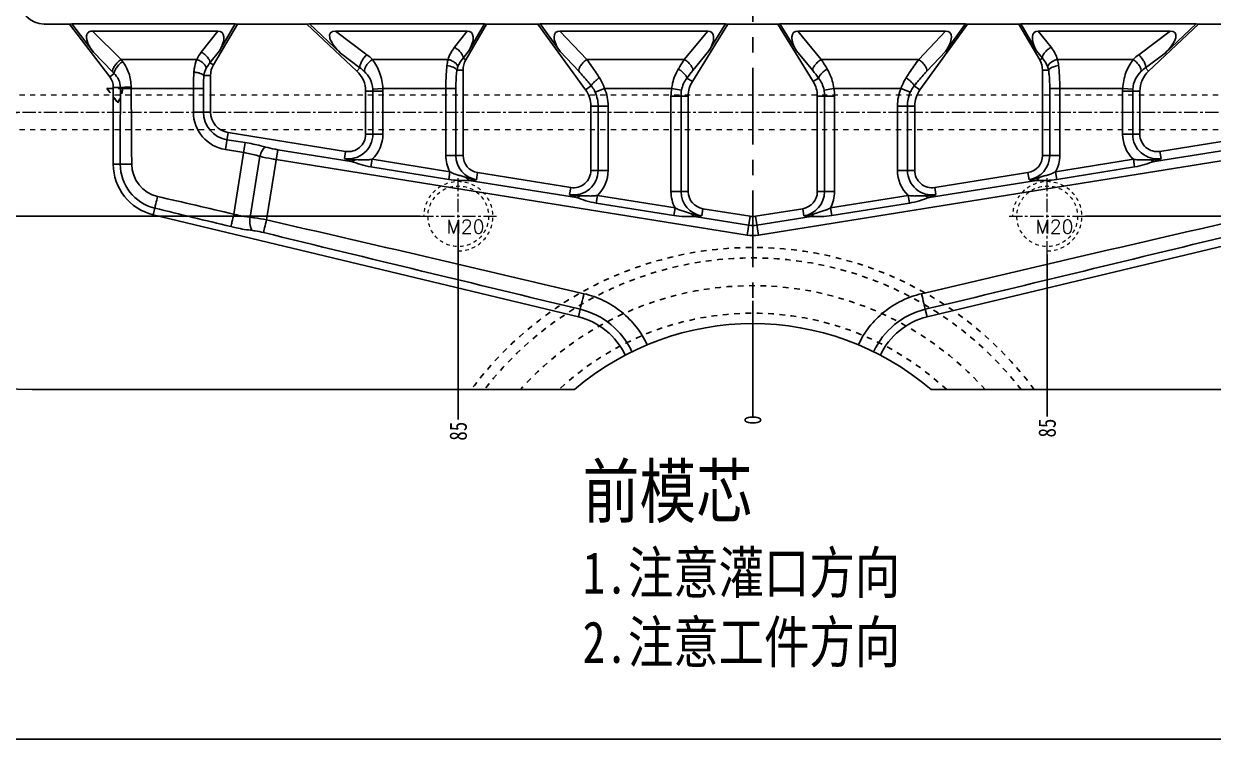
# Model space of a CAD drawing. Header units: millimetres. Extents: x -1265 to 1982, y -12197 to 1934.
# Drawn here: x -1.2 to 342.1, y -5258.4 to -5052 of the extents above; entities that cross this region are included whole.
import ezdxf

# ---------------------------------------------------------------- set-up
doc = ezdxf.new("R2010")
doc.units = ezdxf.units.MM
doc.header["$LTSCALE"] = 16.335
doc.header["$PDMODE"] = 3
doc.header["$PDSIZE"] = 0.3125
doc.linetypes.add('CENTER', pattern=[0.6, 0.375, -0.075, 0.075, -0.075])
doc.linetypes.add('HIDDEN', pattern=[0.2, 0.1, -0.1])
doc.layers.get('0').update_dxf_attribs({"linetype": 'CONTINUOUS'})
doc.layers.get('Defpoints').update_dxf_attribs({"linetype": 'CONTINUOUS'})
doc.layers.add('cool', color=153, linetype='HIDDEN', lineweight=9)
doc.layers.add('screw', color=33, linetype='CONTINUOUS', lineweight=13)
doc.layers.add('DEFAULT_2', color=8, linetype='HIDDEN')
doc.layers.add('DIM', color=3, linetype='CONTINUOUS')
doc.styles.get("Standard").update_dxf_attribs({"font": 'txt', "width": 0.8})
doc.styles.add('TXT', font='txt.shx', dxfattribs={"bigfont": 'gbcbig.shx'})
doc.dimstyles.new('11', dxfattribs={"dimtxt": 8, "dimasz": 8, "dimexe": 0, "dimexo": 0, "dimgap": 0, "dimtad": 0, "dimdsep": 46, "dimtxsty": 'Standard', "dimcen": 0, "dimclrd": 4, "dimclre": 4, "dimclrt": 6, "dimazin": 0, "dimtp": 0.01, "dimtm": 0.01, "dimtfac": 1, "dimtofl": 0, "dimtmove": 0, "dimatfit": 3, "dimfxl": 0, "dimtolj": 1, "dimarcsym": 0})

# ---------------------------------------------------------------- blocks, each defined once
blk = doc.blocks.new('06')
at = {"layer": 'cool', "ltscale": 0.932966}
for p, q in [((-3287.69, 1844.03), (-2736.35, 1844.03)), ((-3287.69, 1834.03), (-2736.35, 1834.03))]:
    blk.add_line(p, q, dxfattribs=at)
at = {"layer": 'cool', "color": 1, "linetype": 'CENTER', "ltscale": 0.621977}
blk.add_line((-3302.02, 1839.03), (-2722.02, 1839.03), dxfattribs=at)
blk = doc.blocks.new('screw_m20_g')
at = {"layer": 'screw', "color": 1, "linetype": 'CENTER', "ltscale": 0.621977}
for p, q in [((0, -11), (0, 11)), ((-11, 0), (11, 0))]:
    blk.add_line(p, q, dxfattribs=at)
at = {"layer": 'screw', "linetype": 'HIDDEN', "ltscale": 0.621977}
blk.add_circle((0, 0), 8.75, dxfattribs=at)
at = {"layer": 'screw', "color": 92, "linetype": 'HIDDEN', "ltscale": 0.621977}
blk.add_arc((0, 0), 10, 270, 180, dxfattribs=at)
at = {"layer": 'screw', "color": 6, "style": 'TXT'}
blk.add_text('M20', height=4, dxfattribs=at).set_placement((-3.4, -5))
blk = doc.blocks.new('*D698')
at = {"layer": 'Defpoints', "color": 0}
for p in [(209.2, -4857.53), (493.54, -5077.53), (509.45, -5077.53)]:
    blk.add_point(p, dxfattribs=at)
at = {"layer": 'DIM', "color": 4, "lineweight": -2}
blk.add_line((493.54, -5077.53), (509.45, -5077.53), dxfattribs=at)
at = {"layer": 'DIM', "color": 6, "insert": (514.45, -5077.53), "char_height": 5, "attachment_point": 5}
blk.add_mtext('\\A1;220', dxfattribs=at)
blk = doc.blocks.new('*D699')
at = {"layer": 'Defpoints', "color": 0}
for p in [(209.2, -4857.53), (305.2, -5107.53), (509.45, -5107.53)]:
    blk.add_point(p, dxfattribs=at)
at = {"layer": 'DIM', "color": 4, "lineweight": -2}
blk.add_line((305.2, -5107.53), (509.45, -5107.53), dxfattribs=at)
at = {"layer": 'DIM', "color": 6, "insert": (514.45, -5107.53), "char_height": 5, "attachment_point": 5}
blk.add_mtext('\\A1;250', dxfattribs=at)
blk = doc.blocks.new('*D700')
at = {"layer": 'Defpoints', "color": 0}
for p in [(209.2, -4857.53), (294.2, -5118.53), (294.2, -5165.28)]:
    blk.add_point(p, dxfattribs=at)
at = {"layer": 'DIM', "color": 4, "lineweight": -2}
blk.add_line((294.2, -5118.53), (294.2, -5165.28), dxfattribs=at)
at = {"layer": 'DIM', "color": 6, "insert": (294.2, -5168.61), "char_height": 5, "attachment_point": 5, "rotation": 90}
blk.add_mtext('\\A1;85', dxfattribs=at)
blk = doc.blocks.new('*D701')
at = {"layer": 'Defpoints', "color": 0}
for p in [(209.2, -4857.53), (209.2, -5131.95), (209.2, -5165.28)]:
    blk.add_point(p, dxfattribs=at)
at = {"layer": 'DIM', "color": 4, "lineweight": -2}
blk.add_line((209.2, -5131.95), (209.2, -5165.28), dxfattribs=at)
at = {"layer": 'DIM', "color": 6, "insert": (209.2, -5166.28), "char_height": 5, "attachment_point": 5, "rotation": 90}
blk.add_mtext('\\A1;0', dxfattribs=at)
blk = doc.blocks.new('*D702')
at = {"layer": 'Defpoints', "color": 0}
for p in [(209.2, -4857.53), (459.2, -5107.53), (459.2, -5165.28)]:
    blk.add_point(p, dxfattribs=at)
at = {"layer": 'DIM', "color": 4, "lineweight": -2}
blk.add_line((459.2, -5107.53), (459.2, -5165.28), dxfattribs=at)
at = {"layer": 'DIM', "color": 6, "insert": (459.2, -5170.28), "char_height": 5, "attachment_point": 5, "rotation": 90}
blk.add_mtext('\\A1;250', dxfattribs=at)
blk = doc.blocks.new('*D714')
at = {"layer": 'Defpoints', "color": 0}
for p in [(209.2, -4857.53), (-94.62, -5107.53), (113.2, -5107.53)]:
    blk.add_point(p, dxfattribs=at)
at = {"layer": 'DIM', "color": 4, "lineweight": -2}
blk.add_line((113.2, -5107.53), (-94.62, -5107.53), dxfattribs=at)
at = {"layer": 'DIM', "color": 6, "insert": (-99.62, -5107.53), "char_height": 5, "attachment_point": 5}
blk.add_mtext('\\A1;250', dxfattribs=at)
blk = doc.blocks.new('*D715')
at = {"layer": 'Defpoints', "color": 0}
for p in [(209.2, -4857.53), (-94.62, -5077.53), (-3.16, -5077.53)]:
    blk.add_point(p, dxfattribs=at)
at = {"layer": 'DIM', "color": 4, "lineweight": -2}
blk.add_line((-3.16, -5077.53), (-94.62, -5077.53), dxfattribs=at)
at = {"layer": 'DIM', "color": 6, "insert": (-99.62, -5077.53), "char_height": 5, "attachment_point": 5}
blk.add_mtext('\\A1;220', dxfattribs=at)
blk = doc.blocks.new('*D716')
at = {"layer": 'Defpoints', "color": 0}
for p in [(209.2, -4857.53), (-40.8, -5118.53), (-40.8, -5166.18)]:
    blk.add_point(p, dxfattribs=at)
at = {"layer": 'DIM', "color": 4, "lineweight": -2}
blk.add_line((-40.8, -5118.53), (-40.8, -5166.18), dxfattribs=at)
at = {"layer": 'DIM', "color": 6, "insert": (-40.8, -5171.18), "char_height": 5, "attachment_point": 5, "rotation": 90}
blk.add_mtext('\\A1;250', dxfattribs=at)
blk = doc.blocks.new('*D717')
at = {"layer": 'Defpoints', "color": 0}
for p in [(209.2, -4857.53), (124.2, -5108.9), (124.2, -5166.18)]:
    blk.add_point(p, dxfattribs=at)
at = {"layer": 'DIM', "color": 4, "lineweight": -2}
blk.add_line((124.2, -5108.9), (124.2, -5166.18), dxfattribs=at)
at = {"layer": 'DIM', "color": 6, "insert": (124.2, -5169.52), "char_height": 5, "attachment_point": 5, "rotation": 90}
blk.add_mtext('\\A1;85', dxfattribs=at)

msp = doc.modelspace()

# ---------------------------------------------------------------- linework, layer by layer
at = {"color": 1, "linetype": 'CENTER', "ltscale": 3.607469}
msp.add_line((209.202, -5157.526), (209.202, -4557.525), dxfattribs=at)
at = {"color": 7, "linetype": 'Continuous'}
for p, q in [((4.814, -5051.936), (4.682, -5052.068)), ((12.019, -5052.068), (4.682, -5052.068)), ((12.019, -5052.068), (12.652, -5052.015)), ((23.609, -5067.318), (12.019, -5052.068)), ((18.87, -5060.197), (12.652, -5052.015)), ((12.652, -5052.015), (59.84, -5052.015)), ((60.43, -5052.068), (53.531, -5063.856)), ((59.84, -5052.015), (55.298, -5059.775)), ((60.43, -5052.068), (59.84, -5052.015)), ((80.504, -5052.068), (60.43, -5052.068)), ((80.504, -5052.068), (81.232, -5052.015)), ((94.94, -5065.62), (80.504, -5052.068)), ((90.189, -5060.424), (81.232, -5052.015)), ((81.232, -5052.015), (131.785, -5052.015)), ((132.375, -5052.068), (126.391, -5062.35)), ((131.785, -5052.015), (127.273, -5059.769)), ((132.375, -5052.068), (131.785, -5052.015)), ((147.2, -5052.068), (132.375, -5052.068)), ((147.2, -5052.068), (147.824, -5052.015)), ((160.943, -5071.035), (147.2, -5052.068)), ((147.824, -5052.015), (201.373, -5052.015)), ((153.618, -5060.012), (147.824, -5052.015)), ((201.97, -5052.068), (191.766, -5068.626)), ((201.373, -5052.015), (196.556, -5059.832)), ((201.97, -5052.068), (201.373, -5052.015)), ((216.433, -5052.068), (201.97, -5052.068)), ((216.433, -5052.068), (217.031, -5052.015)), ((226.637, -5068.626), (216.433, -5052.068)), ((217.031, -5052.015), (270.579, -5052.015)), ((221.847, -5059.832), (217.031, -5052.015)), ((271.203, -5052.068), (257.46, -5071.035)), ((270.579, -5052.015), (264.785, -5060.012)), ((271.203, -5052.068), (270.579, -5052.015)), ((286.029, -5052.068), (271.203, -5052.068)), ((286.029, -5052.068), (286.618, -5052.015)), ((292.012, -5062.35), (286.029, -5052.068)), ((286.618, -5052.015), (337.172, -5052.015)), ((291.13, -5059.769), (286.618, -5052.015)), ((337.899, -5052.068), (323.463, -5065.62)), ((337.172, -5052.015), (328.214, -5060.424)), ((337.899, -5052.068), (337.172, -5052.015)), ((357.973, -5052.068), (337.899, -5052.068)), ((18.576, -5054.068), (26.847, -5062.289)), ((54.841, -5054.068), (18.577, -5054.068)), ((50.029, -5060.142), (54.841, -5054.068)), ((88.751, -5054.068), (97.81, -5060.898)), ((88.751, -5054.068), (126.803, -5054.068)), ((123.096, -5058.769), (126.803, -5054.068)), ((153.526, -5054.068), (196.22, -5054.068)), ((161.297, -5062.289), (153.526, -5054.068)), ((189.429, -5062.289), (196.22, -5054.068)), ((222.183, -5054.068), (264.877, -5054.068)), ((222.183, -5054.068), (228.974, -5062.289)), ((257.107, -5062.289), (264.877, -5054.068)), ((291.6, -5054.068), (329.652, -5054.068)), ((291.6, -5054.068), (295.308, -5058.769)), ((320.593, -5060.898), (329.652, -5054.068)), ((18.87, -5060.197), (24.424, -5065.878)), ((52.53, -5063.27), (55.298, -5059.775)), ((90.189, -5060.424), (95.827, -5064.675)), ((125.6, -5061.89), (127.273, -5059.769)), ((158.95, -5065.653), (153.618, -5060.012)), ((191.896, -5065.473), (196.556, -5059.832)), ((221.847, -5059.832), (226.508, -5065.473)), ((259.453, -5065.653), (264.785, -5060.012)), ((291.13, -5059.769), (292.803, -5061.89)), ((322.576, -5064.675), (328.214, -5060.424)), ((26.847, -5062.289), (48.688, -5062.289)), ((53.531, -5063.856), (52.53, -5063.27)), ((99.392, -5062.289), (121.232, -5062.289)), ((126.391, -5062.35), (125.6, -5061.89)), ((161.297, -5062.289), (189.429, -5062.289)), ((228.974, -5062.289), (257.107, -5062.289)), ((292.012, -5062.35), (292.803, -5061.89)), ((297.172, -5062.289), (319.011, -5062.289)), ((23.609, -5067.318), (24.882, -5066.351)), ((52.709, -5066.886), (50.784, -5066.886)), ((52.709, -5077.433), (52.709, -5066.886)), ((94.94, -5065.62), (95.827, -5064.675)), ((125.577, -5065.368), (123.816, -5065.368)), ((125.577, -5089.97), (125.577, -5065.368)), ((292.827, -5065.368), (294.587, -5065.368)), ((292.827, -5065.368), (292.827, -5089.97)), ((323.463, -5065.62), (322.576, -5064.675)), ((24.629, -5070.344), (24.629, -5092.496)), ((24.629, -5070.344), (26.668, -5070.344)), ((29.778, -5070.271), (29.781, -5070.609)), ((29.781, -5070.609), (50.626, -5070.609)), ((47.728, -5077.433), (47.728, -5070.609)), ((50.626, -5077.433), (50.626, -5070.609)), ((99.527, -5070.798), (102.419, -5070.609)), ((102.419, -5070.609), (123.493, -5070.609)), ((120.595, -5089.97), (120.595, -5070.609)), ((123.493, -5089.97), (123.493, -5070.609)), ((160.943, -5071.035), (162.575, -5069.852)), ((166.394, -5070.609), (163.731, -5071.752)), ((166.394, -5070.609), (185.785, -5070.609)), ((188.641, -5071.104), (185.785, -5070.609)), ((191.766, -5068.626), (190.19, -5067.655)), ((226.637, -5068.626), (228.214, -5067.655)), ((229.763, -5071.104), (232.618, -5070.609)), ((232.618, -5070.609), (252.009, -5070.609)), ((254.672, -5071.752), (252.009, -5070.609)), ((257.46, -5071.035), (255.828, -5069.852)), ((294.91, -5070.609), (315.984, -5070.609)), ((294.91, -5070.609), (294.91, -5089.97)), ((297.808, -5070.609), (297.808, -5089.97)), ((318.876, -5070.798), (315.984, -5070.609)), ((97.465, -5071.452), (102.446, -5071.452)), ((97.465, -5071.452), (97.465, -5083.858)), ((99.548, -5071.452), (99.548, -5083.858)), ((102.446, -5071.452), (102.446, -5083.858)), ((190.577, -5072.823), (185.595, -5072.823)), ((185.595, -5100.393), (185.595, -5072.823)), ((188.493, -5100.393), (188.493, -5072.823)), ((190.577, -5100.393), (190.577, -5072.823)), ((227.827, -5072.823), (232.808, -5072.823)), ((227.827, -5072.823), (227.827, -5100.393)), ((229.91, -5072.823), (229.91, -5100.393)), ((232.808, -5072.823), (232.808, -5100.393)), ((320.938, -5071.452), (315.957, -5071.452)), ((315.957, -5083.858), (315.957, -5071.452)), ((318.855, -5083.858), (318.855, -5071.452)), ((320.938, -5083.858), (320.938, -5071.452)), ((52.709, -5077.433), (47.728, -5077.433)), ((162.465, -5075.729), (167.446, -5075.729)), ((162.465, -5075.729), (162.465, -5094.281)), ((164.548, -5094.281), (164.548, -5075.729)), ((167.446, -5094.281), (167.446, -5075.729)), ((255.938, -5075.729), (250.957, -5075.729)), ((250.957, -5094.281), (250.957, -5075.729)), ((253.855, -5094.281), (253.855, -5075.729)), ((255.938, -5094.281), (255.938, -5075.729)), ((57.759, -5083.357), (56.971, -5088.275)), ((91.673, -5088.795), (57.759, -5083.357)), ((97.465, -5083.858), (102.446, -5083.858)), ((320.938, -5083.858), (315.957, -5083.858)), ((360.644, -5083.357), (326.73, -5088.795)), ((62.713, -5086.262), (57.429, -5085.414)), ((59.402, -5106.911), (62.713, -5086.262)), ((62.255, -5089.123), (56.971, -5088.275)), ((64.123, -5107.761), (66.937, -5090.213)), ((68.853, -5108.554), (72.099, -5088.309)), ((207.536, -5112.962), (71.64, -5091.171)), ((93.28, -5091.706), (72.099, -5088.309)), ((91.343, -5090.852), (91.673, -5088.795)), ((99.35, -5091.085), (98.996, -5093.293)), ((99.35, -5091.085), (121.777, -5094.681)), ((125.577, -5089.97), (120.595, -5089.97)), ((346.763, -5091.171), (210.867, -5112.962)), ((292.827, -5089.97), (297.808, -5089.97)), ((296.626, -5094.681), (319.053, -5091.085)), ((319.053, -5091.085), (319.407, -5093.293)), ((346.304, -5088.309), (325.123, -5091.706)), ((326.73, -5088.795), (327.06, -5090.852)), ((24.629, -5092.496), (26.626, -5092.496)), ((98.996, -5093.293), (121.423, -5096.889)), ((121.777, -5094.681), (121.423, -5096.889)), ((167.446, -5094.281), (162.465, -5094.281)), ((255.938, -5094.281), (250.957, -5094.281)), ((296.626, -5094.681), (296.98, -5096.889)), ((296.98, -5096.889), (319.407, -5093.293)), ((158.28, -5102.129), (127.349, -5097.169)), ((129.785, -5094.907), (129.455, -5096.964)), ((156.673, -5099.218), (129.785, -5094.907)), ((291.054, -5097.169), (260.123, -5102.129)), ((288.618, -5094.907), (261.73, -5099.218)), ((288.948, -5096.964), (288.618, -5094.907)), ((156.343, -5101.276), (156.673, -5099.218)), ((164.35, -5101.508), (163.996, -5103.716)), ((164.35, -5101.508), (186.777, -5105.104)), ((190.577, -5100.393), (185.595, -5100.393)), ((227.827, -5100.393), (232.808, -5100.393)), ((231.626, -5105.104), (254.053, -5101.508)), ((254.053, -5101.508), (254.407, -5103.716)), ((261.73, -5099.218), (262.06, -5101.276)), ((163.996, -5103.716), (186.423, -5107.312)), ((231.98, -5107.312), (254.407, -5103.716)), ((36.127, -5107.082), (36.586, -5105.17)), ((36.127, -5107.082), (158.871, -5136.552)), ((186.777, -5105.104), (186.423, -5107.312)), ((207.995, -5110.101), (192.349, -5107.592)), ((194.785, -5105.33), (194.455, -5107.387)), ((208.41, -5107.514), (194.785, -5105.33)), ((207.536, -5112.962), (208.41, -5107.514)), ((223.618, -5105.33), (209.993, -5107.514)), ((209.993, -5107.514), (210.867, -5112.962)), ((226.054, -5107.592), (210.408, -5110.101)), ((223.948, -5107.387), (223.618, -5105.33)), ((231.626, -5105.104), (231.98, -5107.312)), ((259.532, -5136.552), (382.276, -5107.082)), ((158.871, -5136.552), (159.399, -5134.353)), ((259.532, -5136.552), (259.005, -5134.353)), ((1.202, -5157.525), (157.734, -5157.525)), ((260.669, -5157.525), (417.202, -5157.525))]:
    msp.add_line(p, q, dxfattribs=at)
msp.add_lwpolyline([(-345.378, -4480.811), (585.813, -4480.811), (585.813, -5258.366), (-345.378, -5258.366)], close=True)
for centre, radius, start, end in [((58.938, -5067.196), 11.363, 141.62836, 154.41807), ((131.83, -5065.647), 11.118, 141.77901, 162.41807), ((286.596, -5065.635), 11.092, 17.55743, 38.24549), ((-20.855, -5100.366), 61.036, 37.89487, 38.5981), ((58.828, -5068.853), 8.416, 138.44079, 150.95691), ((58.709, -5066.886), 6, 149.66115, 180), ((89.341, -5072.129), 14.066, 44.39248, 52.98034), ((133.34, -5065.347), 12.488, 165.82711, 174.07614), ((131.71, -5067.301), 8.162, 138.47405, 158.77117), ((131.577, -5065.368), 6, 149.80333, 180), ((173.781, -5098.721), 66.134, 30.64084, 33.4278), ((286.827, -5065.368), 6, 0, 30.19667), ((286.71, -5067.291), 8.142, 21.20423, 41.55056), ((285.18, -5065.326), 12.37, 5.88428, 14.21247), ((329.073, -5072.141), 14.082, 127.0248, 135.60238), ((19.629, -5070.344), 5, 0, 37.2352), ((-19.095, -5108.366), 60.821, 43.6928, 44.31319), ((56.518, -5067.569), 5.774, 150.96388, 173.20448), ((89.465, -5071.452), 8, 0, 46.80911), ((89.393, -5073.824), 11.185, 46.58414, 54.88315), ((129.224, -5066.333), 5.494, 158.78941, 169.88032), ((234.156, -5100.284), 54.752, 140.52086, 143.41921), ((185.699, -5099.149), 52.909, 36.53031, 39.52962), ((289.198, -5066.328), 5.474, 10.09927, 21.231), ((328.938, -5071.452), 8, 133.19089, 180), ((329.017, -5073.832), 11.195, 125.12092, 133.41199), ((-16.468, -5070.507), 43.136, 359.86365, 0.21652), ((32.564, -5277.191), 206.938, 90.77144, 91.31418), ((27.735, -4846.683), 223.936, 270.02148, 270.52343), ((89.465, -5071.452), 12.981, 0, 3.72228), ((154.465, -5075.729), 12.981, 0, 23.22573), ((198.577, -5072.823), 12.981, 170.18156, 180), ((198.577, -5072.823), 8, 148.35718, 180), ((219.827, -5072.823), 8, 0, 31.64282), ((219.827, -5072.823), 12.981, 0, 9.81844), ((263.938, -5075.729), 12.981, 156.77427, 180), ((328.938, -5071.452), 12.981, 176.27772, 180), ((89.465, -5071.452), 10.084, 0, 3.72228), ((154.465, -5075.729), 8, 0, 35.92501), ((154.465, -5075.729), 10.084, 0, 23.22573), ((198.577, -5072.823), 10.084, 170.18156, 180), ((219.827, -5072.823), 10.084, 0, 9.81844), ((263.938, -5075.729), 10.084, 156.77427, 180), ((263.938, -5075.729), 8, 144.07499, 180), ((328.938, -5071.452), 10.084, 176.27772, 180), ((1.202, -5075.525), 82, 180, 270), ((58.709, -5077.433), 10.981, 180, 260.88987), ((58.709, -5077.433), 8.084, 180, 260.88987), ((58.709, -5077.433), 6, 180, 260.88987), ((92.465, -5083.858), 7.084, 260.88987, 0), ((92.465, -5083.858), 5, 260.88987, 0), ((92.465, -5083.858), 9.981, 313.61455, 0), ((325.938, -5083.858), 9.981, 180, 226.38544), ((325.938, -5083.858), 7.084, 180, 279.11013), ((325.938, -5083.858), 5, 180, 279.11013), ((102.858, -5067.344), 26.177, 243.90412, 248.53732), ((130.577, -5089.97), 9.981, 180, 208.16518), ((130.577, -5089.97), 7.084, 180, 260.88987), ((130.577, -5089.97), 5, 180, 260.88987), ((287.827, -5089.97), 5, 279.11013, 0), ((287.827, -5089.97), 7.084, 279.11013, 0), ((287.827, -5089.97), 9.981, 331.83482, 0), ((39.629, -5092.496), 15, 180, 256.4992), ((39.644, -5092.516), 13.018, 179.91456, 256.4122), ((39.567, -5092.422), 9.625, 180.44292, 256.95728), ((157.465, -5094.281), 7.084, 260.88987, 0), ((157.465, -5094.281), 5, 260.88987, 0), ((157.465, -5094.281), 9.981, 313.61455, 0), ((260.938, -5094.281), 9.981, 180, 226.38544), ((260.938, -5094.281), 7.084, 180, 279.11013), ((260.938, -5094.281), 5, 180, 279.11013), ((292.535, -5071.034), 26.177, 262.12438, 266.7576), ((167.858, -5077.767), 26.177, 243.90412, 248.53732), ((195.577, -5100.393), 9.981, 180, 208.16518), ((195.577, -5100.393), 7.084, 180, 260.88987), ((195.577, -5100.393), 5, 180, 260.88987), ((222.827, -5100.393), 5, 279.11013, 0), ((222.827, -5100.393), 7.084, 279.11013, 0), ((222.827, -5100.393), 9.981, 331.83482, 0), ((-1913.275, -13548.533), 8669.051, 76.8468884, 76.9962102), ((209.202, -5102.578), 5, 260.88987, 279.11013), ((227.535, -5081.457), 26.177, 262.12438, 266.7576), ((-4021.8, -22924.965), 18279.987, 76.7741418, 77.0689877), ((209.202, -5102.578), 7.62, 260.88987, 279.11013), ((4433.178, -22894.724), 18248.942, 102.9307615, 103.226109), ((209.202, -5102.578), 10.517, 260.88987, 279.11013), ((154.142, -5155.999), 22.276, 25.00581, 76.34888), ((264.262, -5155.999), 22.276, 103.65113, 154.99418), ((209.202, -5217.525), 79.05, 49.37729, 130.62271), ((154.202, -5155.999), 20, 24.85914, 76.4992), ((264.202, -5155.999), 20, 103.5008, 155.14086)]:
    msp.add_arc(centre, radius, start, end, dxfattribs=at)
for centre, major_axis, ratio, start_param, end_param in [((4.687, -5045.03), (4.978, 4.978), 0.999315, 2.3565371, 3.9266482), ((51.875, -5059.476), (4.022, 5.077), 0.4631317, -1.2744525, 0.3516608), ((93.717, -5059.476), (6.431, -4.849), 0.3724849, 2.6827573, 4.4297527), ((123.85, -5059.476), (4.006, 5.079), 0.4637736, -1.2743367, 0.3506264), ((157.065, -5059.476), (-4.726, 5), 0.4360253, -0.3908969, 1.2790787), ((193.127, -5059.476), (4.18, 5.06), 0.4571336, -1.2755195, 0.3610661), ((225.276, -5059.476), (-4.18, 5.06), 0.4571336, -0.3610661, 1.2755195), ((261.338, -5059.476), (4.726, 5), 0.4360253, -1.2790787, 0.3908969), ((294.553, -5059.476), (-4.006, 5.079), 0.4637736, -0.3506264, 1.2743367), ((324.686, -5059.476), (6.431, 4.849), 0.3724849, -1.28816, 0.4588353)]:
    msp.add_ellipse(centre, major_axis=major_axis, ratio=ratio, start_param=start_param, end_param=end_param, dxfattribs=at)
for points, knots in [([(18.87, -5060.197), (18.486, -5059.692), (17.953, -5058.898), (17.38, -5057.763), (17.046, -5056.869), (16.887, -5056.083), (16.898, -5055.444), (17.003, -5054.972), (17.251, -5054.551), (17.762, -5054.149), (18.26, -5054.068), (18.577, -5054.068)], [0, 0, 0, 0, 0.2496718, 0.3745808, 0.4994995, 0.6243627, 0.686965, 0.7499807, 0.8124389, 0.8754384, 1, 1, 1, 1]), ([(52.53, -5063.27), (52.552, -5063.017), (52.387, -5062.419), (51.843, -5061.594), (51.037, -5060.788), (50.38, -5060.334), (50.029, -5060.142)], [0, 0, 0, 0, 0.1831226, 0.4271704, 0.7110631, 1, 1, 1, 1]), ([(125.6, -5061.89), (125.622, -5061.637), (125.456, -5061.041), (124.911, -5060.217), (124.104, -5059.413), (123.447, -5058.96), (123.096, -5058.769)], [0, 0, 0, 0, 0.1832058, 0.4272263, 0.7110608, 1, 1, 1, 1]), ([(292.803, -5061.89), (292.781, -5061.637), (292.947, -5061.041), (293.492, -5060.217), (294.299, -5059.413), (294.956, -5058.96), (295.308, -5058.769)], [0, 0, 0, 0, 0.1832053, 0.4272258, 0.7110606, 1, 1, 1, 1]), ([(24.424, -5065.878), (24.383, -5065.616), (24.53, -5064.971), (25.047, -5064.047), (25.838, -5063.099), (26.494, -5062.536), (26.847, -5062.289)], [0, 0, 0, 0, 0.177566, 0.4232262, 0.7107598, 1, 1, 1, 1]), ([(24.882, -5066.351), (24.869, -5066.239), (24.89, -5065.982), (25.071, -5065.399), (25.543, -5064.603), (26.323, -5063.685), (26.965, -5063.127), (27.311, -5062.877)], [0, 0, 0, 0, 0.0776609, 0.1741634, 0.4181695, 0.7068128, 1, 1, 1, 1]), ([(27.311, -5062.877), (28.096, -5063.886), (29.337, -5066.272), (29.763, -5068.917), (29.778, -5070.271)], [0, 0, 0, 0, 0.485578, 1, 1, 1, 1]), ([(47.887, -5065.955), (47.909, -5065.629), (48.043, -5064.382), (48.357, -5063.154), (48.688, -5062.289)], [0, 0, 0, 0, 0.2608567, 1, 1, 1, 1]), ([(51.469, -5064.767), (51.444, -5064.523), (51.207, -5063.992), (50.583, -5063.31), (49.717, -5062.709), (49.043, -5062.406), (48.688, -5062.289)], [0, 0, 0, 0, 0.1901328, 0.4318095, 0.7109109, 1, 1, 1, 1]), ([(95.827, -5064.675), (95.798, -5064.567), (95.785, -5064.309), (95.893, -5063.701), (96.268, -5062.838), (96.929, -5061.821), (97.499, -5061.184), (97.81, -5060.898)], [0, 0, 0, 0, 0.0763893, 0.1731277, 0.4204314, 0.7114308, 1, 1, 1, 1]), ([(97.08, -5065.7), (97.038, -5065.449), (97.171, -5064.83), (97.664, -5063.947), (98.422, -5063.049), (99.052, -5062.519), (99.392, -5062.289)], [0, 0, 0, 0, 0.178932, 0.4243453, 0.7111282, 1, 1, 1, 1]), ([(99.392, -5062.289), (100.282, -5063.424), (101.742, -5066.09), (102.339, -5069.068), (102.419, -5070.609)], [0, 0, 0, 0, 0.483043, 1, 1, 1, 1]), ([(124.103, -5064.346), (124.048, -5064.115), (123.772, -5063.638), (123.115, -5063.057), (122.242, -5062.58), (121.578, -5062.365), (121.232, -5062.289)], [0, 0, 0, 0, 0.1933766, 0.4338149, 0.7103956, 1, 1, 1, 1]), ([(161.297, -5062.289), (160.954, -5062.513), (160.318, -5063.029), (159.552, -5063.912), (159.049, -5064.786), (158.911, -5065.402), (158.95, -5065.653)], [0, 0, 0, 0, 0.2888766, 0.5751509, 0.8203229, 1, 1, 1, 1]), ([(164.922, -5067.538), (164.626, -5067.072), (163.469, -5065.288), (162.247, -5063.545), (161.297, -5062.289)], [0, 0, 0, 0, 0.2593947, 1, 1, 1, 1]), ([(187.723, -5065.016), (187.863, -5064.779), (188.416, -5063.86), (188.99, -5062.953), (189.429, -5062.289)], [0, 0, 0, 0, 0.2570975, 1, 1, 1, 1]), ([(191.896, -5065.473), (191.922, -5065.221), (191.763, -5064.618), (191.228, -5063.781), (190.431, -5062.957), (189.778, -5062.489), (189.429, -5062.289)], [0, 0, 0, 0, 0.1823484, 0.4266504, 0.7110827, 1, 1, 1, 1]), ([(226.508, -5065.473), (226.481, -5065.221), (226.64, -5064.618), (227.175, -5063.781), (227.972, -5062.957), (228.625, -5062.489), (228.974, -5062.289)], [0, 0, 0, 0, 0.1823484, 0.4266504, 0.7110827, 1, 1, 1, 1]), ([(253.481, -5067.538), (253.777, -5067.072), (254.934, -5065.288), (256.157, -5063.545), (257.107, -5062.289)], [0, 0, 0, 0, 0.2593981, 1, 1, 1, 1]), ([(259.453, -5065.653), (259.492, -5065.402), (259.354, -5064.786), (258.851, -5063.912), (258.085, -5063.029), (257.449, -5062.513), (257.107, -5062.289)], [0, 0, 0, 0, 0.1796771, 0.4248491, 0.7111234, 1, 1, 1, 1]), ([(294.301, -5064.346), (294.355, -5064.115), (294.631, -5063.638), (295.288, -5063.057), (296.161, -5062.58), (296.825, -5062.365), (297.172, -5062.289)], [0, 0, 0, 0, 0.1933766, 0.4338148, 0.7103955, 1, 1, 1, 1]), ([(315.984, -5070.609), (316.065, -5069.068), (316.661, -5066.09), (318.122, -5063.424), (319.011, -5062.289)], [0, 0, 0, 0, 0.5169694, 1, 1, 1, 1]), ([(321.323, -5065.7), (321.366, -5065.449), (321.233, -5064.83), (320.739, -5063.947), (319.981, -5063.049), (319.351, -5062.519), (319.011, -5062.289)], [0, 0, 0, 0, 0.178932, 0.4243453, 0.7111282, 1, 1, 1, 1]), ([(322.576, -5064.675), (322.606, -5064.567), (322.618, -5064.309), (322.51, -5063.701), (322.136, -5062.838), (321.474, -5061.821), (320.904, -5061.184), (320.593, -5060.898)], [0, 0, 0, 0, 0.0763894, 0.1731277, 0.4204314, 0.7114308, 1, 1, 1, 1]), ([(24.882, -5066.351), (25.398, -5066.839), (26.312, -5068.06), (26.664, -5069.566), (26.668, -5070.344)], [0, 0, 0, 0, 0.4773165, 1, 1, 1, 1]), ([(47.728, -5070.609), (47.728, -5070.215), (47.741, -5068.663), (47.806, -5067.111), (47.887, -5065.955)], [0, 0, 0, 0, 0.2539596, 1, 1, 1, 1]), ([(50.784, -5066.886), (50.682, -5066.753), (50.331, -5066.519), (49.675, -5066.262), (48.83, -5066.061), (48.211, -5065.981), (47.887, -5065.955)], [0, 0, 0, 0, 0.1626479, 0.3959091, 0.6841556, 1, 1, 1, 1]), ([(50.626, -5070.609), (50.626, -5070.294), (50.639, -5069.052), (50.704, -5067.81), (50.784, -5066.886)], [0, 0, 0, 0, 0.2539658, 1, 1, 1, 1]), ([(97.08, -5065.7), (97.745, -5066.329), (98.932, -5067.888), (99.462, -5069.796), (99.527, -5070.798)], [0, 0, 0, 0, 0.4770445, 1, 1, 1, 1]), ([(120.595, -5070.609), (120.595, -5070.045), (120.622, -5067.858), (120.75, -5065.672), (120.918, -5064.058)], [0, 0, 0, 0, 0.2581348, 1, 1, 1, 1]), ([(123.816, -5065.368), (123.726, -5065.194), (123.396, -5064.86), (122.441, -5064.331), (121.55, -5064.124), (120.918, -5064.058)], [0, 0, 0, 0, 0.1798389, 0.4163424, 1, 1, 1, 1]), ([(123.493, -5070.609), (123.493, -5070.157), (123.52, -5068.407), (123.648, -5066.656), (123.816, -5065.368)], [0, 0, 0, 0, 0.2581369, 1, 1, 1, 1]), ([(162.575, -5069.852), (162.279, -5069.479), (161.114, -5068.042), (159.893, -5066.651), (158.95, -5065.653)], [0, 0, 0, 0, 0.2579512, 1, 1, 1, 1]), ([(185.785, -5070.609), (185.855, -5070.108), (186.221, -5068.161), (186.969, -5066.283), (187.723, -5065.016)], [0, 0, 0, 0, 0.2554821, 1, 1, 1, 1]), ([(190.19, -5067.655), (190.18, -5067.568), (190.12, -5067.374), (189.886, -5066.94), (189.395, -5066.348), (188.636, -5065.653), (188.04, -5065.219), (187.723, -5065.016)], [0, 0, 0, 0, 0.0711181, 0.1626835, 0.4012205, 0.6928242, 1, 1, 1, 1]), ([(228.214, -5067.655), (228.223, -5067.568), (228.283, -5067.374), (228.517, -5066.94), (229.009, -5066.348), (229.767, -5065.653), (230.363, -5065.219), (230.681, -5065.016)], [0, 0, 0, 0, 0.0711184, 0.1626839, 0.4012209, 0.6928244, 1, 1, 1, 1]), ([(230.681, -5065.016), (230.928, -5065.432), (231.852, -5067.185), (232.413, -5069.127), (232.618, -5070.609)], [0, 0, 0, 0, 0.2443157, 1, 1, 1, 1]), ([(255.828, -5069.852), (256.125, -5069.479), (257.289, -5068.042), (258.511, -5066.651), (259.453, -5065.653)], [0, 0, 0, 0, 0.2579542, 1, 1, 1, 1]), ([(294.587, -5065.368), (294.677, -5065.194), (295.007, -5064.86), (295.962, -5064.331), (296.853, -5064.124), (297.485, -5064.058)], [0, 0, 0, 0, 0.1798404, 0.4163438, 1, 1, 1, 1]), ([(294.587, -5065.368), (294.641, -5065.783), (294.834, -5067.523), (294.91, -5069.276), (294.91, -5070.609)], [0, 0, 0, 0, 0.2387809, 1, 1, 1, 1]), ([(297.485, -5064.058), (297.539, -5064.577), (297.733, -5066.756), (297.808, -5068.944), (297.808, -5070.609)], [0, 0, 0, 0, 0.2387075, 1, 1, 1, 1]), ([(318.876, -5070.798), (318.941, -5069.796), (319.471, -5067.888), (320.659, -5066.329), (321.323, -5065.7)], [0, 0, 0, 0, 0.523022, 1, 1, 1, 1]), ([(26.668, -5070.344), (26.727, -5070.34), (27.11, -5070.324), (27.494, -5070.314), (27.818, -5070.307)], [0, 0, 0, 0, 0.1541557, 1, 1, 1, 1]), ([(26.668, -5070.609), (26.727, -5070.611), (27.111, -5070.619), (27.495, -5070.619), (27.819, -5070.619)], [0, 0, 0, 0, 0.154097, 1, 1, 1, 1]), ([(164.922, -5067.538), (164.639, -5067.753), (164.106, -5068.183), (163.408, -5068.816), (162.935, -5069.311), (162.682, -5069.648), (162.599, -5069.789), (162.575, -5069.852)], [0, 0, 0, 0, 0.3216973, 0.6185347, 0.8532132, 0.938723, 1, 1, 1, 1]), ([(163.731, -5071.752), (163.657, -5071.58), (163.34, -5070.908), (162.926, -5070.283), (162.575, -5069.852)], [0, 0, 0, 0, 0.2522082, 1, 1, 1, 1]), ([(166.394, -5070.609), (166.301, -5070.339), (165.901, -5069.275), (165.378, -5068.256), (164.922, -5067.538)], [0, 0, 0, 0, 0.2515175, 1, 1, 1, 1]), ([(188.641, -5071.104), (188.751, -5070.464), (189.135, -5069.237), (189.807, -5068.144), (190.19, -5067.655)], [0, 0, 0, 0, 0.5108749, 1, 1, 1, 1]), ([(228.214, -5067.655), (228.596, -5068.144), (229.268, -5069.236), (229.652, -5070.464), (229.763, -5071.104)], [0, 0, 0, 0, 0.488876, 1, 1, 1, 1]), ([(252.009, -5070.609), (252.102, -5070.339), (252.502, -5069.275), (253.025, -5068.256), (253.481, -5067.538)], [0, 0, 0, 0, 0.2515356, 1, 1, 1, 1]), ([(255.828, -5069.852), (255.804, -5069.789), (255.721, -5069.648), (255.468, -5069.311), (254.995, -5068.816), (254.297, -5068.183), (253.764, -5067.753), (253.481, -5067.538)], [0, 0, 0, 0, 0.061277, 0.1467869, 0.3814654, 0.6783028, 1, 1, 1, 1]), ([(254.672, -5071.752), (254.746, -5071.58), (255.064, -5070.908), (255.477, -5070.283), (255.828, -5069.852)], [0, 0, 0, 0, 0.2522313, 1, 1, 1, 1]), ([(68.58, -5087.541), (68.116, -5087.41), (66.18, -5086.898), (64.214, -5086.502), (62.713, -5086.262)], [0, 0, 0, 0, 0.2407246, 1, 1, 1, 1]), ([(68.58, -5087.541), (68.405, -5087.608), (68.05, -5087.892), (67.421, -5088.76), (67.097, -5089.602), (66.937, -5090.213)], [0, 0, 0, 0, 0.1747183, 0.4102382, 1, 1, 1, 1]), ([(72.099, -5088.309), (71.795, -5088.261), (70.611, -5088.054), (69.439, -5087.784), (68.58, -5087.541)], [0, 0, 0, 0, 0.2567698, 1, 1, 1, 1]), ([(66.937, -5090.213), (66.569, -5090.097), (65.029, -5089.649), (63.456, -5089.316), (62.255, -5089.123)], [0, 0, 0, 0, 0.2408068, 1, 1, 1, 1]), ([(71.64, -5091.171), (71.235, -5091.106), (69.657, -5090.836), (68.09, -5090.503), (66.937, -5090.213)], [0, 0, 0, 0, 0.2567635, 1, 1, 1, 1]), ([(94.337, -5091.187), (94.254, -5091.257), (93.94, -5091.496), (93.563, -5091.666), (93.28, -5091.706)], [0, 0, 0, 0, 0.2750046, 1, 1, 1, 1]), ([(94.337, -5091.187), (94.745, -5091.183), (95.564, -5091.177), (96.804, -5091.236), (98.071, -5091.257), (98.925, -5091.162), (99.35, -5091.085)], [0, 0, 0, 0, 0.2439028, 0.4889607, 0.7418564, 1, 1, 1, 1]), ([(319.053, -5091.085), (319.478, -5091.162), (320.332, -5091.257), (321.599, -5091.236), (322.839, -5091.176), (323.658, -5091.184), (324.066, -5091.187)], [0, 0, 0, 0, 0.258158, 0.5110536, 0.7560981, 1, 1, 1, 1]), ([(324.066, -5091.187), (324.149, -5091.257), (324.463, -5091.496), (324.84, -5091.666), (325.123, -5091.706)], [0, 0, 0, 0, 0.275005, 1, 1, 1, 1]), ([(325.123, -5091.706), (325.297, -5091.638), (325.951, -5091.373), (326.594, -5091.08), (327.06, -5090.852)], [0, 0, 0, 0, 0.2642878, 1, 1, 1, 1]), ([(26.626, -5092.496), (27.035, -5092.51), (28.141, -5092.505), (29.246, -5092.502), (29.942, -5092.496)], [0, 0, 0, 0, 0.3697716, 1, 1, 1, 1]), ([(93.28, -5091.706), (94.212, -5091.962), (96.064, -5092.668), (97.997, -5093.132), (98.996, -5093.293)], [0, 0, 0, 0, 0.4885938, 1, 1, 1, 1]), ([(121.777, -5094.681), (122.157, -5094.888), (122.938, -5095.245), (124.148, -5095.621), (125.345, -5095.952), (126.12, -5096.215), (126.507, -5096.345)], [0, 0, 0, 0, 0.2581577, 0.5110532, 0.756098, 1, 1, 1, 1]), ([(291.896, -5096.345), (292.283, -5096.214), (293.059, -5095.952), (294.255, -5095.621), (295.465, -5095.245), (296.247, -5094.888), (296.626, -5094.681)], [0, 0, 0, 0, 0.2438805, 0.4889248, 0.7418273, 1, 1, 1, 1]), ([(319.407, -5093.293), (320.407, -5093.132), (322.339, -5092.668), (324.191, -5091.962), (325.123, -5091.706)], [0, 0, 0, 0, 0.5114198, 1, 1, 1, 1]), ([(121.423, -5096.889), (122.422, -5097.049), (124.403, -5097.212), (126.383, -5097.121), (127.349, -5097.169)], [0, 0, 0, 0, 0.5114195, 1, 1, 1, 1]), ([(126.507, -5096.345), (126.564, -5096.438), (126.787, -5096.763), (127.092, -5097.042), (127.349, -5097.169)], [0, 0, 0, 0, 0.2750049, 1, 1, 1, 1]), ([(127.349, -5097.169), (127.535, -5097.159), (128.239, -5097.112), (128.941, -5097.035), (129.455, -5096.964)], [0, 0, 0, 0, 0.2642884, 1, 1, 1, 1]), ([(291.896, -5096.345), (291.839, -5096.438), (291.616, -5096.763), (291.311, -5097.042), (291.054, -5097.169)], [0, 0, 0, 0, 0.2750045, 1, 1, 1, 1]), ([(291.054, -5097.169), (292.02, -5097.12), (294, -5097.213), (295.981, -5097.049), (296.98, -5096.889)], [0, 0, 0, 0, 0.4885696, 1, 1, 1, 1]), ([(159.337, -5101.61), (159.254, -5101.68), (158.94, -5101.919), (158.563, -5102.089), (158.28, -5102.129)], [0, 0, 0, 0, 0.2750046, 1, 1, 1, 1]), ([(159.337, -5101.61), (159.745, -5101.607), (160.564, -5101.6), (161.804, -5101.659), (163.071, -5101.681), (163.925, -5101.585), (164.35, -5101.508)], [0, 0, 0, 0, 0.2439028, 0.4889607, 0.7418564, 1, 1, 1, 1]), ([(254.053, -5101.508), (254.478, -5101.585), (255.332, -5101.68), (256.599, -5101.659), (257.839, -5101.6), (258.658, -5101.607), (259.066, -5101.61)], [0, 0, 0, 0, 0.258158, 0.5110536, 0.7560981, 1, 1, 1, 1]), ([(259.066, -5101.61), (259.149, -5101.68), (259.463, -5101.919), (259.84, -5102.089), (260.123, -5102.129)], [0, 0, 0, 0, 0.275005, 1, 1, 1, 1]), ([(260.123, -5102.129), (260.297, -5102.061), (260.951, -5101.796), (261.594, -5101.504), (262.06, -5101.276)], [0, 0, 0, 0, 0.2642878, 1, 1, 1, 1]), ([(36.586, -5105.17), (36.7, -5104.758), (36.964, -5103.632), (37.232, -5102.508), (37.395, -5101.798)], [0, 0, 0, 0, 0.3697721, 1, 1, 1, 1]), ([(158.28, -5102.129), (159.212, -5102.385), (161.064, -5103.091), (162.997, -5103.555), (163.996, -5103.716)], [0, 0, 0, 0, 0.4885938, 1, 1, 1, 1]), ([(254.407, -5103.716), (255.407, -5103.555), (257.339, -5103.091), (259.191, -5102.385), (260.123, -5102.129)], [0, 0, 0, 0, 0.5114198, 1, 1, 1, 1]), ([(58.544, -5110.486), (58.66, -5110.048), (58.942, -5108.855), (59.227, -5107.663), (59.402, -5106.911)], [0, 0, 0, 0, 0.3697679, 1, 1, 1, 1]), ([(59.402, -5106.911), (59.8, -5107.013), (61.356, -5107.385), (62.939, -5107.651), (64.123, -5107.761)], [0, 0, 0, 0, 0.2568315, 1, 1, 1, 1]), ([(64.775, -5111.628), (64.607, -5111.467), (64.335, -5110.971), (64.017, -5109.671), (64.031, -5108.545), (64.123, -5107.761)], [0, 0, 0, 0, 0.1743598, 0.409308, 1, 1, 1, 1]), ([(64.123, -5107.761), (64.505, -5107.809), (66.089, -5108.026), (67.664, -5108.308), (68.853, -5108.554)], [0, 0, 0, 0, 0.2406453, 1, 1, 1, 1]), ([(186.423, -5107.312), (187.422, -5107.472), (189.403, -5107.635), (191.383, -5107.544), (192.349, -5107.592)], [0, 0, 0, 0, 0.5114195, 1, 1, 1, 1]), ([(186.777, -5105.104), (187.157, -5105.311), (187.938, -5105.668), (189.148, -5106.044), (190.345, -5106.375), (191.12, -5106.638), (191.507, -5106.769)], [0, 0, 0, 0, 0.2581577, 0.5110532, 0.756098, 1, 1, 1, 1]), ([(191.507, -5106.769), (191.564, -5106.861), (191.787, -5107.186), (192.092, -5107.466), (192.349, -5107.592)], [0, 0, 0, 0, 0.2750049, 1, 1, 1, 1]), ([(192.349, -5107.592), (192.535, -5107.582), (193.239, -5107.535), (193.941, -5107.458), (194.455, -5107.387)], [0, 0, 0, 0, 0.2642884, 1, 1, 1, 1]), ([(226.896, -5106.769), (226.839, -5106.861), (226.616, -5107.186), (226.311, -5107.466), (226.054, -5107.592)], [0, 0, 0, 0, 0.2750045, 1, 1, 1, 1]), ([(226.054, -5107.592), (227.02, -5107.544), (229, -5107.636), (230.981, -5107.472), (231.98, -5107.312)], [0, 0, 0, 0, 0.4885696, 1, 1, 1, 1]), ([(226.896, -5106.769), (227.283, -5106.638), (228.059, -5106.375), (229.255, -5106.044), (230.465, -5105.668), (231.247, -5105.311), (231.626, -5105.104)], [0, 0, 0, 0, 0.2438805, 0.4889248, 0.7418273, 1, 1, 1, 1]), ([(58.544, -5110.486), (59.071, -5110.613), (61.131, -5111.081), (63.216, -5111.438), (64.775, -5111.628)], [0, 0, 0, 0, 0.2565353, 1, 1, 1, 1]), ([(64.775, -5111.628), (65.035, -5111.66), (66.109, -5111.809), (67.173, -5112.024), (67.973, -5112.218)], [0, 0, 0, 0, 0.2410008, 1, 1, 1, 1]), ([(67.973, -5112.218), (68.021, -5112.05), (68.134, -5111.599), (68.431, -5110.379), (68.676, -5109.325), (68.853, -5108.554)], [0, 0, 0, 0, 0.1392188, 0.3697804, 1, 1, 1, 1]), ([(159.399, -5134.353), (159.543, -5133.8), (159.9, -5132.294), (160.259, -5130.789), (160.482, -5129.84)], [0, 0, 0, 0, 0.3697663, 1, 1, 1, 1]), ([(160.482, -5129.84), (162.448, -5130.302), (166.29, -5131.666), (171.446, -5134.937), (175.741, -5139.279), (177.876, -5142.755), (178.728, -5144.585)], [0, 0, 0, 0, 0.2500168, 0.5000224, 0.7500168, 1, 1, 1, 1]), ([(257.921, -5129.84), (255.955, -5130.302), (252.113, -5131.666), (246.957, -5134.937), (242.662, -5139.279), (240.527, -5142.755), (239.675, -5144.585)], [0, 0, 0, 0, 0.2500168, 0.5000224, 0.7500168, 1, 1, 1, 1]), ([(257.921, -5129.84), (258.144, -5130.789), (258.503, -5132.294), (258.861, -5133.8), (259.005, -5134.353)], [0, 0, 0, 0, 0.6302337, 1, 1, 1, 1])]:
    msp.add_open_spline(points, degree=3, knots=knots, dxfattribs=at)
for points in [[(26.668, -5070.609), (26.652, -5077.905), (26.643, -5085.201), (26.626, -5092.496)], [(29.781, -5070.609), (29.843, -5077.905), (29.88, -5085.201), (29.942, -5092.496)], [(91.343, -5090.852), (92.316, -5091.1), (93.333, -5091.197), (94.337, -5091.187)], [(324.066, -5091.187), (325.07, -5091.197), (326.087, -5091.1), (327.06, -5090.852)], [(126.507, -5096.345), (127.458, -5096.669), (128.453, -5096.894), (129.455, -5096.964)], [(288.948, -5096.964), (289.95, -5096.894), (290.946, -5096.669), (291.896, -5096.345)], [(156.343, -5101.276), (157.316, -5101.523), (158.333, -5101.62), (159.337, -5101.61)], [(259.066, -5101.61), (260.07, -5101.62), (261.087, -5101.523), (262.06, -5101.276)], [(36.586, -5105.17), (43.905, -5106.944), (51.224, -5108.716), (58.544, -5110.486)], [(191.507, -5106.769), (192.458, -5107.092), (193.453, -5107.318), (194.455, -5107.387)], [(223.948, -5107.387), (224.95, -5107.318), (225.946, -5107.092), (226.896, -5106.769)], [(67.973, -5112.218), (98.443, -5119.617), (128.919, -5126.995), (159.399, -5134.353)], [(350.43, -5112.218), (319.96, -5119.617), (289.484, -5126.995), (259.005, -5134.353)]]:
    msp.add_open_spline(points, degree=3, dxfattribs=at)
at = {"layer": 'DEFAULT_2', "color": 8, "linetype": 'HIDDEN'}
for q in [(25.906, -5074.768), (27.303, -5070.609)]:
    msp.add_line((22.745, -5070.609), q, dxfattribs=at)
for centre, radius, start, end in [((19.629, -5070.344), 7.679, 324.82316, 358.01749), ((7.135, -5075.105), 18.774, 1.02751, 1.75548), ((209.2, -5217.525), 101, 36.44498, 143.55426), ((209.202, -5217.525), 98, 37.752, 142.248), ((209.202, -5217.525), 90, 41.81031, 138.18969), ((209.202, -5217.525), 82.05, 46.99229, 133.00775)]:
    msp.add_arc(centre, radius, start, end, dxfattribs=at)
msp.add_ellipse((27.794, -5070.609), major_axis=(-12.084, 14.789), ratio=0.2076193, start_param=1.4027494, end_param=1.6671565, dxfattribs=at)
msp.add_open_spline([(27.303, -5070.609), (27.28, -5071.316), (27.006, -5072.72), (26.32, -5073.973), (25.9, -5074.529)], degree=3, knots=[0, 0, 0, 0, 0.5032176, 1, 1, 1, 1], dxfattribs=at)

# ---------------------------------------------------------------- block references
msp.add_blockref('06', (3221.222, -6916.554))
at = {"layer": 'screw'}
for p in [(124.202, -5107.525), (294.202, -5107.525)]:
    msp.add_blockref('screw_m20_g', p, dxfattribs=at)

# ---------------------------------------------------------------- texts
at = {"insert": (160.098, -5179.334), "char_height": 15, "width": 180.59824, "attachment_point": 1}
msp.add_mtext('{\\fSimSun|b0|i0|c134|p2;前模芯\\P\\H0.8x;1.注意灌口方向\\P2.注意工件方向}', dxfattribs=at)

# ---------------------------------------------------------------- dimensions: what is measured, and where the dimension line sits
at = {"layer": 'DIM'}
for feature_location, offset, dtype, origin, picture, middle in [((113.202, -5107.525), (-207.826, 0), 0, (209.202, -4857.526), '*D714', (-99.625, -5107.525)), ((-3.161, -5077.525), (-91.464, 0), 0, (209.202, -4857.526), '*D715', (-99.625, -5077.525)), ((-40.798, -5118.525), (0, -47.658), 1, (209.202, -4857.526), '*D716', (-40.798, -5171.183)), ((124.202, -5108.904), (0, -57.279), 1, (209.202, -4857.526), '*D717', (124.202, -5169.516)), ((209.20158961, -5131.947739224), (0, -33.32837921), 1, (209.20158961, -4857.525535801), '*D701', (209.20158961, -5166.276118434)), ((493.543, -5077.525), (15.906, 0), 0, (209.202, -4857.526), '*D698', (514.45, -5077.525)), ((305.202, -5107.525), (204.248, 0), 0, (209.202, -4857.526), '*D699', (514.45, -5107.525)), ((294.202, -5118.525), (0, -46.751), 1, (209.202, -4857.526), '*D700', (294.202, -5168.609)), ((459.202, -5107.525), (0, -57.751), 1, (209.202, -4857.526), '*D702', (459.202, -5170.276))]:
    dim = msp.add_ordinate_dim(feature_location=feature_location, offset=offset, dtype=dtype, origin=origin, dimstyle='11', override={"dimtxt": 5, "dimasz": 2, "dimfxl": 1.25, "dimarcsym": 1}, dxfattribs=at)
    dim.commit()
    dim.dimension.update_dxf_attribs({"geometry": picture, "text_midpoint": middle})

doc.saveas('drawing.dxf')
